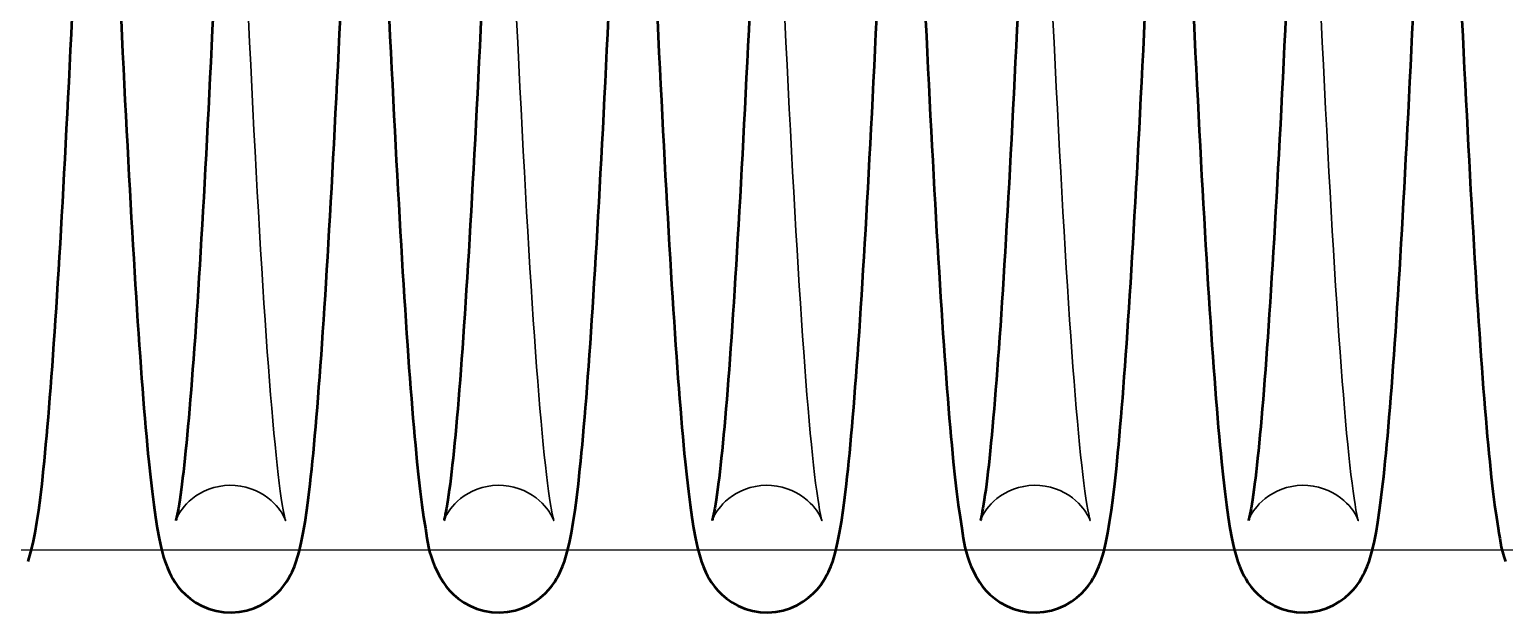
# Model space of a CAD drawing. Header units: millimetres. Extents: x 1448 to 104164, y -19509 to -89.
# Drawn here: x 83755.6 to 83850.7, y -3056.7 to -3019.1 of the extents above; entities that cross this region are included whole.
import ezdxf

# ---------------------------------------------------------------- set-up
doc = ezdxf.new("R2010")
doc.units = ezdxf.units.MM
doc.header["$LTSCALE"] = 60
doc.header["$MEASUREMENT"] = 0
doc.layers.get('0').update_dxf_attribs({"linetype": 'CONTINUOUS'})
doc.layers.add('가려진 것(ISO)', color=7, linetype='CONTINUOUS', lineweight=35)
doc.layers.add('가시적인 것(ISO)', color=7, linetype='CONTINUOUS', lineweight=50)

# ---------------------------------------------------------------- blocks, each defined once
blk = doc.blocks.new('토션스프링1')
at = {"layer": '가려진 것(ISO)', "flags": 128}
for points in [[(21463209.438, -50955507.244), (21463209.434, -50955507.229), (21463209.414, -50955507.177), (21463209.373, -50955507.083), (21463209.303, -50955506.94), (21463209.252, -50955506.847), (21463209.187, -50955506.739), (21463209.106, -50955506.617), (21463209.006, -50955506.478), (21463208.883, -50955506.326), (21463208.736, -50955506.163), (21463208.562, -50955505.994), (21463208.361, -50955505.822), (21463208.13, -50955505.652), (21463207.874, -50955505.491), (21463207.594, -50955505.344), (21463207.294, -50955505.217), (21463206.975, -50955505.114), (21463206.641, -50955505.035), (21463206.298, -50955504.985), (21463205.952, -50955504.965), (21463205.604, -50955504.976), (21463205.259, -50955505.017), (21463204.923, -50955505.086), (21463204.599, -50955505.182), (21463204.293, -50955505.303), (21463204.006, -50955505.445), (21463203.742, -50955505.602), (21463203.503, -50955505.768), (21463203.293, -50955505.94), (21463203.111, -50955506.111), (21463202.956, -50955506.277), (21463202.826, -50955506.432), (21463202.719, -50955506.572), (21463202.631, -50955506.699), (21463202.561, -50955506.811), (21463202.505, -50955506.91), (21463202.43, -50955507.065), (21463202.387, -50955507.166), (21463202.365, -50955507.224), (21463202.358, -50955507.244), (21463202.361, -50955507.234), (21463202.371, -50955507.197), (21463202.386, -50955507.137), (21463202.405, -50955507.056), (21463202.452, -50955506.837), (21463202.508, -50955506.547), (21463202.57, -50955506.195), (21463202.634, -50955505.788), (21463202.699, -50955505.333), (21463202.765, -50955504.827), (21463202.832, -50955504.272), (21463202.901, -50955503.671), (21463202.97, -50955503.023), (21463203.04, -50955502.331), (21463203.11, -50955501.596), (21463203.181, -50955500.819), (21463203.252, -50955500.001), (21463203.323, -50955499.144), (21463203.395, -50955498.25), (21463203.466, -50955497.319), (21463203.536, -50955496.353), (21463203.607, -50955495.347), (21463203.679, -50955494.304), (21463203.75, -50955493.225), (21463203.821, -50955492.111), (21463203.893, -50955490.962), (21463203.965, -50955489.781), (21463204.036, -50955488.569), (21463204.108, -50955487.327), (21463204.179, -50955486.056), (21463204.251, -50955484.757), (21463204.322, -50955483.432), (21463204.394, -50955482.082), (21463204.465, -50955480.705), (21463204.536, -50955479.3), (21463204.608, -50955477.869), (21463204.68, -50955476.413), (21463204.751, -50955474.934)], [(21463226.714, -50955507.244), (21463226.709, -50955507.229), (21463226.69, -50955507.177), (21463226.649, -50955507.083), (21463226.578, -50955506.94), (21463226.527, -50955506.847), (21463226.463, -50955506.739), (21463226.382, -50955506.616), (21463226.281, -50955506.478), (21463226.158, -50955506.325), (21463226.011, -50955506.162), (21463225.837, -50955505.993), (21463225.636, -50955505.821), (21463225.406, -50955505.652), (21463225.149, -50955505.491), (21463224.869, -50955505.344), (21463224.568, -50955505.217), (21463224.249, -50955505.113), (21463223.916, -50955505.035), (21463223.573, -50955504.985), (21463223.225, -50955504.965), (21463222.878, -50955504.976), (21463222.534, -50955505.017), (21463222.197, -50955505.087), (21463221.873, -50955505.183), (21463221.567, -50955505.304), (21463221.28, -50955505.445), (21463221.016, -50955505.603), (21463220.778, -50955505.77), (21463220.567, -50955505.941), (21463220.386, -50955506.112), (21463220.231, -50955506.278), (21463220.101, -50955506.433), (21463219.995, -50955506.574), (21463219.908, -50955506.702), (21463219.838, -50955506.815), (21463219.783, -50955506.913), (21463219.707, -50955507.065), (21463219.663, -50955507.166), (21463219.641, -50955507.223), (21463219.633, -50955507.244), (21463219.636, -50955507.234), (21463219.647, -50955507.197), (21463219.663, -50955507.136), (21463219.682, -50955507.055), (21463219.729, -50955506.836), (21463219.783, -50955506.549), (21463219.844, -50955506.199), (21463219.908, -50955505.792), (21463219.974, -50955505.333), (21463220.041, -50955504.828), (21463220.108, -50955504.275), (21463220.177, -50955503.674), (21463220.246, -50955503.027), (21463220.315, -50955502.336), (21463220.386, -50955501.601), (21463220.456, -50955500.825), (21463220.527, -50955500.007), (21463220.598, -50955499.15), (21463220.67, -50955498.254), (21463220.741, -50955497.322), (21463220.812, -50955496.353), (21463220.883, -50955495.35), (21463220.954, -50955494.31), (21463221.025, -50955493.232), (21463221.097, -50955492.119), (21463221.168, -50955490.971), (21463221.24, -50955489.79), (21463221.311, -50955488.577), (21463221.383, -50955487.333), (21463221.455, -50955486.061), (21463221.526, -50955484.76), (21463221.598, -50955483.433), (21463221.669, -50955482.08), (21463221.741, -50955480.703), (21463221.812, -50955479.301), (21463221.884, -50955477.873), (21463221.955, -50955476.418), (21463222.027, -50955474.94)], [(21463243.99, -50955507.244), (21463243.985, -50955507.229), (21463243.966, -50955507.177), (21463243.925, -50955507.083), (21463243.854, -50955506.94), (21463243.803, -50955506.847), (21463243.738, -50955506.739), (21463243.657, -50955506.617), (21463243.557, -50955506.478), (21463243.434, -50955506.326), (21463243.287, -50955506.163), (21463243.114, -50955505.994), (21463242.912, -50955505.822), (21463242.682, -50955505.652), (21463242.426, -50955505.491), (21463242.146, -50955505.344), (21463241.845, -50955505.217), (21463241.526, -50955505.114), (21463241.193, -50955505.035), (21463240.85, -50955504.985), (21463240.503, -50955504.965), (21463240.156, -50955504.976), (21463239.811, -50955505.017), (21463239.474, -50955505.086), (21463239.151, -50955505.182), (21463238.845, -50955505.303), (21463238.557, -50955505.445), (21463238.293, -50955505.602), (21463238.055, -50955505.768), (21463237.845, -50955505.94), (21463237.663, -50955506.111), (21463237.507, -50955506.277), (21463237.378, -50955506.432), (21463237.27, -50955506.572), (21463237.183, -50955506.699), (21463237.112, -50955506.811), (21463237.057, -50955506.91), (21463236.982, -50955507.065), (21463236.938, -50955507.166), (21463236.916, -50955507.224), (21463236.909, -50955507.244), (21463236.912, -50955507.234), (21463236.923, -50955507.197), (21463236.938, -50955507.137), (21463236.956, -50955507.056), (21463237.003, -50955506.837), (21463237.059, -50955506.547), (21463237.121, -50955506.195), (21463237.185, -50955505.788), (21463237.25, -50955505.333), (21463237.316, -50955504.827), (21463237.384, -50955504.272), (21463237.452, -50955503.671), (21463237.521, -50955503.023), (21463237.591, -50955502.331), (21463237.662, -50955501.596), (21463237.732, -50955500.819), (21463237.804, -50955500.001), (21463237.875, -50955499.144), (21463237.946, -50955498.25), (21463238.017, -50955497.319), (21463238.088, -50955496.353), (21463238.159, -50955495.347), (21463238.23, -50955494.304), (21463238.301, -50955493.225), (21463238.373, -50955492.111), (21463238.444, -50955490.962), (21463238.516, -50955489.781), (21463238.588, -50955488.569), (21463238.659, -50955487.327), (21463238.731, -50955486.056), (21463238.802, -50955484.757), (21463238.874, -50955483.432), (21463238.945, -50955482.082), (21463239.016, -50955480.705), (21463239.088, -50955479.3), (21463239.16, -50955477.869), (21463239.231, -50955476.413), (21463239.303, -50955474.934)], [(21463261.266, -50955507.244), (21463261.261, -50955507.229), (21463261.241, -50955507.177), (21463261.201, -50955507.083), (21463261.13, -50955506.94), (21463261.079, -50955506.847), (21463261.014, -50955506.739), (21463260.933, -50955506.616), (21463260.833, -50955506.478), (21463260.71, -50955506.325), (21463260.562, -50955506.162), (21463260.389, -50955505.993), (21463260.188, -50955505.821), (21463259.957, -50955505.652), (21463259.7, -50955505.491), (21463259.42, -50955505.344), (21463259.12, -50955505.217), (21463258.801, -50955505.113), (21463258.467, -50955505.035), (21463258.124, -50955504.985), (21463257.777, -50955504.965), (21463257.43, -50955504.976), (21463257.085, -50955505.017), (21463256.748, -50955505.087), (21463256.425, -50955505.183), (21463256.118, -50955505.304), (21463255.832, -50955505.445), (21463255.568, -50955505.603), (21463255.329, -50955505.77), (21463255.119, -50955505.941), (21463254.937, -50955506.112), (21463254.782, -50955506.278), (21463254.653, -50955506.433), (21463254.546, -50955506.574), (21463254.459, -50955506.702), (21463254.39, -50955506.815), (21463254.335, -50955506.913), (21463254.258, -50955507.065), (21463254.214, -50955507.166), (21463254.192, -50955507.223), (21463254.185, -50955507.244), (21463254.188, -50955507.234), (21463254.198, -50955507.197), (21463254.214, -50955507.136), (21463254.234, -50955507.055), (21463254.28, -50955506.836), (21463254.335, -50955506.549), (21463254.395, -50955506.199), (21463254.46, -50955505.792), (21463254.526, -50955505.333), (21463254.593, -50955504.828), (21463254.66, -50955504.275), (21463254.728, -50955503.674), (21463254.797, -50955503.027), (21463254.867, -50955502.336), (21463254.937, -50955501.601), (21463255.008, -50955500.825), (21463255.079, -50955500.007), (21463255.15, -50955499.15), (21463255.221, -50955498.254), (21463255.292, -50955497.322), (21463255.364, -50955496.353), (21463255.435, -50955495.35), (21463255.506, -50955494.31), (21463255.577, -50955493.232), (21463255.648, -50955492.119), (21463255.72, -50955490.971), (21463255.791, -50955489.79), (21463255.863, -50955488.577), (21463255.935, -50955487.333), (21463256.006, -50955486.061), (21463256.078, -50955484.76), (21463256.149, -50955483.433), (21463256.221, -50955482.08), (21463256.292, -50955480.703), (21463256.364, -50955479.301), (21463256.435, -50955477.873), (21463256.507, -50955476.418), (21463256.578, -50955474.94)], [(21463278.541, -50955507.244), (21463278.537, -50955507.229), (21463278.517, -50955507.177), (21463278.476, -50955507.083), (21463278.406, -50955506.94), (21463278.355, -50955506.847), (21463278.29, -50955506.739), (21463278.209, -50955506.617), (21463278.109, -50955506.478), (21463277.986, -50955506.326), (21463277.839, -50955506.163), (21463277.665, -50955505.994), (21463277.464, -50955505.822), (21463277.233, -50955505.652), (21463276.977, -50955505.491), (21463276.697, -50955505.344), (21463276.397, -50955505.217), (21463276.078, -50955505.114), (21463275.744, -50955505.035), (21463275.401, -50955504.985), (21463275.055, -50955504.965), (21463274.707, -50955504.976), (21463274.362, -50955505.017), (21463274.026, -50955505.086), (21463273.702, -50955505.182), (21463273.396, -50955505.303), (21463273.109, -50955505.445), (21463272.845, -50955505.602), (21463272.606, -50955505.768), (21463272.396, -50955505.94), (21463272.214, -50955506.111), (21463272.059, -50955506.277), (21463271.929, -50955506.432), (21463271.822, -50955506.572), (21463271.734, -50955506.699), (21463271.664, -50955506.811), (21463271.608, -50955506.91), (21463271.533, -50955507.065), (21463271.49, -50955507.166), (21463271.468, -50955507.224), (21463271.461, -50955507.244), (21463271.464, -50955507.234), (21463271.474, -50955507.197), (21463271.489, -50955507.137), (21463271.508, -50955507.056), (21463271.555, -50955506.837), (21463271.611, -50955506.547), (21463271.673, -50955506.195), (21463271.737, -50955505.788), (21463271.802, -50955505.333), (21463271.868, -50955504.827), (21463271.935, -50955504.272), (21463272.003, -50955503.671), (21463272.073, -50955503.023), (21463272.143, -50955502.331), (21463272.213, -50955501.596), (21463272.284, -50955500.819), (21463272.355, -50955500.001), (21463272.426, -50955499.144), (21463272.498, -50955498.25), (21463272.569, -50955497.319), (21463272.639, -50955496.353), (21463272.71, -50955495.347), (21463272.782, -50955494.304), (21463272.853, -50955493.225), (21463272.924, -50955492.111), (21463272.996, -50955490.962), (21463273.068, -50955489.781), (21463273.139, -50955488.569), (21463273.211, -50955487.327), (21463273.282, -50955486.056), (21463273.354, -50955484.757), (21463273.425, -50955483.432), (21463273.497, -50955482.082), (21463273.568, -50955480.705), (21463273.639, -50955479.3), (21463273.711, -50955477.869), (21463273.783, -50955476.413), (21463273.854, -50955474.934)]]:
    blk.add_lwpolyline(points, dxfattribs=at)
at = {"layer": '가시적인 것(ISO)', "flags": 128}
for points in [[(21463207.027, -50955474.561), (21463207.078, -50955475.618), (21463207.129, -50955476.662), (21463207.179, -50955477.695), (21463207.23, -50955478.715), (21463207.281, -50955479.722), (21463207.332, -50955480.716), (21463207.382, -50955481.695), (21463207.433, -50955482.662), (21463207.484, -50955483.616), (21463207.534, -50955484.558), (21463207.585, -50955485.486), (21463207.636, -50955486.401), (21463207.687, -50955487.302), (21463207.738, -50955488.187), (21463207.789, -50955489.058), (21463207.839, -50955489.913), (21463207.89, -50955490.752), (21463207.941, -50955491.575), (21463207.992, -50955492.38), (21463208.042, -50955493.168), (21463208.093, -50955493.939), (21463208.143, -50955494.69), (21463208.194, -50955495.423), (21463208.244, -50955496.137), (21463208.295, -50955496.834), (21463208.345, -50955497.512), (21463208.395, -50955498.172), (21463208.446, -50955498.813), (21463208.496, -50955499.434), (21463208.546, -50955500.037), (21463208.597, -50955500.619), (21463208.647, -50955501.181), (21463208.696, -50955501.721), (21463208.746, -50955502.241), (21463208.796, -50955502.739), (21463208.845, -50955503.214), (21463208.894, -50955503.667), (21463208.942, -50955504.097), (21463208.991, -50955504.505), (21463209.039, -50955504.89), (21463209.087, -50955505.251), (21463209.134, -50955505.587), (21463209.18, -50955505.898), (21463209.224, -50955506.18), (21463209.267, -50955506.435), (21463209.307, -50955506.66), (21463209.345, -50955506.854), (21463209.38, -50955507.014), (21463209.409, -50955507.137), (21463209.43, -50955507.216), (21463209.438, -50955507.244)], [(21463224.302, -50955474.557), (21463224.353, -50955475.613), (21463224.404, -50955476.659), (21463224.455, -50955477.692), (21463224.506, -50955478.714), (21463224.557, -50955479.722), (21463224.607, -50955480.718), (21463224.658, -50955481.699), (21463224.709, -50955482.666), (21463224.759, -50955483.619), (21463224.81, -50955484.559), (21463224.861, -50955485.486), (21463224.912, -50955486.4), (21463224.962, -50955487.3), (21463225.013, -50955488.185), (21463225.064, -50955489.055), (21463225.115, -50955489.91), (21463225.166, -50955490.749), (21463225.217, -50955491.572), (21463225.267, -50955492.378), (21463225.318, -50955493.166), (21463225.369, -50955493.937), (21463225.419, -50955494.69), (21463225.47, -50955495.425), (21463225.52, -50955496.14), (21463225.57, -50955496.836), (21463225.621, -50955497.513), (21463225.671, -50955498.172), (21463225.721, -50955498.813), (21463225.772, -50955499.434), (21463225.822, -50955500.036), (21463225.872, -50955500.618), (21463225.922, -50955501.18), (21463225.972, -50955501.72), (21463226.022, -50955502.24), (21463226.071, -50955502.738), (21463226.121, -50955503.214), (21463226.169, -50955503.667), (21463226.218, -50955504.098), (21463226.266, -50955504.505), (21463226.314, -50955504.889), (21463226.362, -50955505.25), (21463226.409, -50955505.587), (21463226.455, -50955505.897), (21463226.5, -50955506.181), (21463226.543, -50955506.435), (21463226.583, -50955506.66), (21463226.621, -50955506.854), (21463226.656, -50955507.014), (21463226.685, -50955507.137), (21463226.706, -50955507.216), (21463226.714, -50955507.244)], [(21463241.578, -50955474.561), (21463241.629, -50955475.618), (21463241.68, -50955476.662), (21463241.731, -50955477.695), (21463241.782, -50955478.715), (21463241.832, -50955479.722), (21463241.883, -50955480.716), (21463241.934, -50955481.695), (21463241.984, -50955482.662), (21463242.035, -50955483.616), (21463242.086, -50955484.558), (21463242.137, -50955485.486), (21463242.187, -50955486.401), (21463242.238, -50955487.302), (21463242.289, -50955488.187), (21463242.34, -50955489.058), (21463242.391, -50955489.913), (21463242.442, -50955490.752), (21463242.492, -50955491.575), (21463242.543, -50955492.38), (21463242.594, -50955493.168), (21463242.644, -50955493.939), (21463242.695, -50955494.69), (21463242.745, -50955495.423), (21463242.796, -50955496.137), (21463242.846, -50955496.834), (21463242.896, -50955497.512), (21463242.947, -50955498.172), (21463242.997, -50955498.813), (21463243.048, -50955499.434), (21463243.098, -50955500.037), (21463243.148, -50955500.619), (21463243.198, -50955501.181), (21463243.248, -50955501.721), (21463243.298, -50955502.241), (21463243.347, -50955502.739), (21463243.396, -50955503.214), (21463243.445, -50955503.667), (21463243.494, -50955504.097), (21463243.542, -50955504.505), (21463243.591, -50955504.89), (21463243.638, -50955505.251), (21463243.685, -50955505.587), (21463243.731, -50955505.898), (21463243.775, -50955506.18), (21463243.818, -50955506.435), (21463243.859, -50955506.66), (21463243.897, -50955506.854), (21463243.932, -50955507.014), (21463243.961, -50955507.137), (21463243.982, -50955507.216), (21463243.99, -50955507.244)], [(21463258.854, -50955474.557), (21463258.905, -50955475.613), (21463258.956, -50955476.659), (21463259.007, -50955477.692), (21463259.057, -50955478.714), (21463259.108, -50955479.722), (21463259.159, -50955480.718), (21463259.21, -50955481.699), (21463259.26, -50955482.666), (21463259.311, -50955483.619), (21463259.362, -50955484.559), (21463259.412, -50955485.486), (21463259.463, -50955486.4), (21463259.514, -50955487.3), (21463259.565, -50955488.185), (21463259.616, -50955489.055), (21463259.666, -50955489.91), (21463259.717, -50955490.749), (21463259.768, -50955491.572), (21463259.819, -50955492.378), (21463259.869, -50955493.166), (21463259.92, -50955493.937), (21463259.971, -50955494.69), (21463260.021, -50955495.425), (21463260.072, -50955496.14), (21463260.122, -50955496.836), (21463260.172, -50955497.513), (21463260.223, -50955498.172), (21463260.273, -50955498.813), (21463260.323, -50955499.434), (21463260.374, -50955500.036), (21463260.424, -50955500.618), (21463260.474, -50955501.18), (21463260.524, -50955501.72), (21463260.573, -50955502.24), (21463260.623, -50955502.738), (21463260.672, -50955503.214), (21463260.721, -50955503.667), (21463260.77, -50955504.098), (21463260.818, -50955504.505), (21463260.866, -50955504.889), (21463260.914, -50955505.25), (21463260.961, -50955505.587), (21463261.007, -50955505.897), (21463261.051, -50955506.181), (21463261.094, -50955506.435), (21463261.135, -50955506.66), (21463261.173, -50955506.854), (21463261.207, -50955507.014), (21463261.236, -50955507.137), (21463261.257, -50955507.216), (21463261.266, -50955507.244)], [(21463276.13, -50955474.561), (21463276.181, -50955475.618), (21463276.231, -50955476.662), (21463276.282, -50955477.695), (21463276.333, -50955478.715), (21463276.384, -50955479.722), (21463276.435, -50955480.716), (21463276.485, -50955481.695), (21463276.536, -50955482.662), (21463276.587, -50955483.616), (21463276.637, -50955484.558), (21463276.688, -50955485.486), (21463276.739, -50955486.401), (21463276.79, -50955487.302), (21463276.841, -50955488.187), (21463276.892, -50955489.058), (21463276.942, -50955489.913), (21463276.993, -50955490.752), (21463277.044, -50955491.575), (21463277.095, -50955492.38), (21463277.145, -50955493.168), (21463277.196, -50955493.939), (21463277.246, -50955494.69), (21463277.297, -50955495.423), (21463277.347, -50955496.137), (21463277.398, -50955496.834), (21463277.448, -50955497.512), (21463277.498, -50955498.172), (21463277.549, -50955498.813), (21463277.599, -50955499.434), (21463277.649, -50955500.037), (21463277.7, -50955500.619), (21463277.75, -50955501.181), (21463277.799, -50955501.721), (21463277.849, -50955502.241), (21463277.899, -50955502.739), (21463277.948, -50955503.214), (21463277.997, -50955503.667), (21463278.045, -50955504.097), (21463278.094, -50955504.505), (21463278.142, -50955504.89), (21463278.19, -50955505.251), (21463278.237, -50955505.587), (21463278.283, -50955505.898), (21463278.327, -50955506.18), (21463278.37, -50955506.435), (21463278.41, -50955506.66), (21463278.448, -50955506.854), (21463278.483, -50955507.014), (21463278.512, -50955507.137), (21463278.533, -50955507.216), (21463278.541, -50955507.244)], [(21463195.684, -50955474.963), (21463195.633, -50955476.02), (21463195.582, -50955477.066), (21463195.531, -50955478.101), (21463195.48, -50955479.125), (21463195.429, -50955480.135), (21463195.378, -50955481.133), (21463195.327, -50955482.117), (21463195.276, -50955483.087), (21463195.226, -50955484.043), (21463195.175, -50955484.985), (21463195.124, -50955485.914), (21463195.073, -50955486.83), (21463195.022, -50955487.732), (21463194.971, -50955488.621), (21463194.92, -50955489.495), (21463194.869, -50955490.354), (21463194.818, -50955491.198), (21463194.767, -50955492.027), (21463194.716, -50955492.84), (21463194.665, -50955493.637), (21463194.614, -50955494.417), (21463194.562, -50955495.18), (21463194.511, -50955495.925), (21463194.46, -50955496.653), (21463194.409, -50955497.363), (21463194.358, -50955498.054), (21463194.307, -50955498.726), (21463194.256, -50955499.38), (21463194.205, -50955500.015), (21463194.154, -50955500.632), (21463194.103, -50955501.231), (21463194.052, -50955501.812), (21463194, -50955502.375), (21463193.949, -50955502.92), (21463193.897, -50955503.446), (21463193.792, -50955504.446), (21463193.686, -50955505.374), (21463193.577, -50955506.232), (21463193.466, -50955507.018), (21463193.352, -50955507.733), (21463193.3, -50955508.059), (21463193.253, -50955508.367), (21463193.147, -50955508.956), (21463193.078, -50955509.251), (21463192.991, -50955509.554), (21463192.879, -50955509.874)], [(21463212.96, -50955474.962), (21463212.909, -50955476.019), (21463212.858, -50955477.065), (21463212.807, -50955478.1), (21463212.756, -50955479.124), (21463212.705, -50955480.136), (21463212.654, -50955481.134), (21463212.603, -50955482.12), (21463212.552, -50955483.092), (21463212.501, -50955484.049), (21463212.45, -50955484.992), (21463212.4, -50955485.92), (21463212.349, -50955486.835), (21463212.298, -50955487.736), (21463212.247, -50955488.623), (21463212.196, -50955489.496), (21463212.145, -50955490.355), (21463212.094, -50955491.198), (21463212.043, -50955492.027), (21463211.992, -50955492.839), (21463211.941, -50955493.636), (21463211.889, -50955494.416), (21463211.838, -50955495.179), (21463211.787, -50955495.925), (21463211.736, -50955496.654), (21463211.684, -50955497.364), (21463211.633, -50955498.057), (21463211.582, -50955498.731), (21463211.531, -50955499.385), (21463211.48, -50955500.021), (21463211.429, -50955500.638), (21463211.378, -50955501.236), (21463211.327, -50955501.815), (21463211.276, -50955502.377), (21463211.225, -50955502.92), (21463211.174, -50955503.445), (21463211.07, -50955504.441), (21463210.964, -50955505.366), (21463210.856, -50955506.223), (21463210.743, -50955507.011), (21463210.627, -50955507.733), (21463210.506, -50955508.389), (21463210.374, -50955508.999), (21463210.213, -50955509.597), (21463210.116, -50955509.904), (21463209.998, -50955510.23), (21463209.838, -50955510.591), (21463209.735, -50955510.79), (21463209.614, -50955511.002), (21463209.468, -50955511.232), (21463209.29, -50955511.478), (21463209.075, -50955511.735), (21463208.815, -50955512.001), (21463208.508, -50955512.264), (21463208.152, -50955512.513), (21463207.749, -50955512.736), (21463207.307, -50955512.921), (21463206.836, -50955513.059), (21463206.344, -50955513.14), (21463205.841, -50955513.163), (21463205.34, -50955513.127), (21463204.852, -50955513.032), (21463204.385, -50955512.883), (21463203.952, -50955512.689), (21463203.561, -50955512.46), (21463203.216, -50955512.205), (21463202.918, -50955511.94), (21463202.668, -50955511.676), (21463202.462, -50955511.42), (21463202.292, -50955511.178), (21463202.153, -50955510.952), (21463202.037, -50955510.743), (21463201.94, -50955510.548), (21463201.788, -50955510.193), (21463201.668, -50955509.868), (21463201.487, -50955509.263), (21463201.347, -50955508.666), (21463201.219, -50955508.026), (21463201.1, -50955507.331), (21463200.987, -50955506.578), (21463200.88, -50955505.761), (21463200.776, -50955504.877), (21463200.724, -50955504.408), (21463200.673, -50955503.921), (21463200.622, -50955503.414), (21463200.57, -50955502.888), (21463200.518, -50955502.341), (21463200.466, -50955501.774), (21463200.415, -50955501.188), (21463200.363, -50955500.582), (21463200.311, -50955499.957), (21463200.26, -50955499.313), (21463200.208, -50955498.65), (21463200.157, -50955497.969), (21463200.105, -50955497.271), (21463200.054, -50955496.555), (21463200.002, -50955495.821), (21463199.951, -50955495.071), (21463199.899, -50955494.304), (21463199.848, -50955493.521), (21463199.797, -50955492.722), (21463199.746, -50955491.908), (21463199.695, -50955491.078), (21463199.644, -50955490.233), (21463199.593, -50955489.373), (21463199.542, -50955488.499), (21463199.491, -50955487.611), (21463199.44, -50955486.71), (21463199.389, -50955485.793), (21463199.339, -50955484.86), (21463199.288, -50955483.913), (21463199.237, -50955482.952), (21463199.186, -50955481.976), (21463199.135, -50955480.988), (21463199.084, -50955479.986), (21463199.033, -50955478.972), (21463198.982, -50955477.947), (21463198.931, -50955476.91), (21463198.88, -50955475.862), (21463198.829, -50955474.804)], [(21463230.235, -50955474.963), (21463230.184, -50955476.02), (21463230.133, -50955477.066), (21463230.082, -50955478.101), (21463230.031, -50955479.125), (21463229.98, -50955480.135), (21463229.93, -50955481.133), (21463229.879, -50955482.117), (21463229.828, -50955483.087), (21463229.777, -50955484.043), (21463229.726, -50955484.985), (21463229.676, -50955485.914), (21463229.625, -50955486.83), (21463229.574, -50955487.732), (21463229.523, -50955488.621), (21463229.472, -50955489.495), (21463229.421, -50955490.354), (21463229.37, -50955491.198), (21463229.319, -50955492.027), (21463229.267, -50955492.84), (21463229.216, -50955493.637), (21463229.165, -50955494.417), (21463229.114, -50955495.18), (21463229.063, -50955495.925), (21463229.012, -50955496.653), (21463228.96, -50955497.363), (21463228.909, -50955498.054), (21463228.858, -50955498.726), (21463228.807, -50955499.38), (21463228.756, -50955500.015), (21463228.705, -50955500.632), (21463228.654, -50955501.231), (21463228.603, -50955501.812), (21463228.552, -50955502.375), (21463228.5, -50955502.92), (21463228.448, -50955503.446), (21463228.344, -50955504.446), (21463228.237, -50955505.374), (21463228.129, -50955506.232), (21463228.017, -50955507.018), (21463227.903, -50955507.733), (21463227.852, -50955508.059), (21463227.804, -50955508.367), (21463227.699, -50955508.956), (21463227.63, -50955509.251), (21463227.542, -50955509.554), (21463227.431, -50955509.874), (21463227.29, -50955510.216), (21463227.113, -50955510.588), (21463227.01, -50955510.788), (21463226.89, -50955511.002), (21463226.744, -50955511.234), (21463226.566, -50955511.479), (21463226.35, -50955511.736), (21463226.091, -50955512.001), (21463225.783, -50955512.264), (21463225.428, -50955512.513), (21463225.025, -50955512.736), (21463224.583, -50955512.921), (21463224.112, -50955513.059), (21463223.62, -50955513.14), (21463223.117, -50955513.163), (21463222.615, -50955513.127), (21463222.128, -50955513.032), (21463221.662, -50955512.883), (21463221.228, -50955512.689), (21463220.837, -50955512.46), (21463220.492, -50955512.206), (21463220.194, -50955511.94), (21463219.944, -50955511.675), (21463219.738, -50955511.42), (21463219.568, -50955511.178), (21463219.429, -50955510.952), (21463219.313, -50955510.743), (21463219.216, -50955510.548), (21463219.064, -50955510.193), (21463218.945, -50955509.869), (21463218.762, -50955509.262), (21463218.623, -50955508.665), (21463218.497, -50955508.03), (21463218.377, -50955507.335), (21463218.264, -50955506.578), (21463218.155, -50955505.757), (21463218.05, -50955504.868), (21463217.946, -50955503.91), (21463217.895, -50955503.403), (21463217.844, -50955502.878), (21463217.793, -50955502.334), (21463217.742, -50955501.77), (21463217.69, -50955501.187), (21463217.639, -50955500.584), (21463217.587, -50955499.962), (21463217.536, -50955499.32), (21463217.484, -50955498.659), (21463217.433, -50955497.979), (21463217.382, -50955497.281), (21463217.33, -50955496.566), (21463217.279, -50955495.833), (21463217.227, -50955495.082), (21463217.176, -50955494.315), (21463217.125, -50955493.531), (21463217.073, -50955492.731), (21463217.022, -50955491.915), (21463216.971, -50955491.084), (21463216.92, -50955490.237), (21463216.869, -50955489.376), (21463216.818, -50955488.501), (21463216.767, -50955487.611), (21463216.716, -50955486.708), (21463216.665, -50955485.791), (21463216.614, -50955484.861), (21463216.564, -50955483.917), (21463216.513, -50955482.957), (21463216.462, -50955481.984), (21463216.411, -50955480.996), (21463216.36, -50955479.996), (21463216.309, -50955478.982), (21463216.258, -50955477.957), (21463216.207, -50955476.92), (21463216.156, -50955475.872), (21463216.105, -50955474.813)], [(21463247.511, -50955474.962), (21463247.46, -50955476.019), (21463247.409, -50955477.065), (21463247.358, -50955478.1), (21463247.307, -50955479.124), (21463247.256, -50955480.136), (21463247.205, -50955481.134), (21463247.154, -50955482.12), (21463247.103, -50955483.092), (21463247.053, -50955484.049), (21463247.002, -50955484.992), (21463246.951, -50955485.92), (21463246.9, -50955486.835), (21463246.849, -50955487.736), (21463246.798, -50955488.623), (21463246.748, -50955489.496), (21463246.697, -50955490.355), (21463246.645, -50955491.198), (21463246.594, -50955492.027), (21463246.543, -50955492.839), (21463246.492, -50955493.636), (21463246.441, -50955494.416), (21463246.39, -50955495.179), (21463246.338, -50955495.925), (21463246.287, -50955496.654), (21463246.236, -50955497.364), (21463246.185, -50955498.057), (21463246.134, -50955498.731), (21463246.082, -50955499.385), (21463246.031, -50955500.021), (21463245.98, -50955500.638), (21463245.929, -50955501.236), (21463245.879, -50955501.815), (21463245.828, -50955502.377), (21463245.777, -50955502.92), (21463245.725, -50955503.445), (21463245.621, -50955504.441), (21463245.516, -50955505.366), (21463245.407, -50955506.223), (21463245.295, -50955507.011), (21463245.179, -50955507.733), (21463245.058, -50955508.389), (21463244.926, -50955508.999), (21463244.764, -50955509.597), (21463244.668, -50955509.904), (21463244.55, -50955510.23), (21463244.389, -50955510.591), (21463244.286, -50955510.79), (21463244.165, -50955511.002), (21463244.019, -50955511.232), (21463243.842, -50955511.478), (21463243.626, -50955511.735), (21463243.367, -50955512.001), (21463243.059, -50955512.264), (21463242.703, -50955512.513), (21463242.3, -50955512.736), (21463241.859, -50955512.921), (21463241.388, -50955513.059), (21463240.895, -50955513.14), (21463240.392, -50955513.163), (21463239.891, -50955513.127), (21463239.403, -50955513.032), (21463238.937, -50955512.883), (21463238.504, -50955512.689), (21463238.113, -50955512.46), (21463237.767, -50955512.205), (21463237.469, -50955511.94), (21463237.22, -50955511.676), (21463237.014, -50955511.42), (21463236.844, -50955511.178), (21463236.705, -50955510.952), (21463236.589, -50955510.743), (21463236.492, -50955510.548), (21463236.34, -50955510.193), (21463236.22, -50955509.868), (21463236.039, -50955509.263), (21463235.899, -50955508.666), (21463235.771, -50955508.026), (21463235.651, -50955507.331), (21463235.539, -50955506.578), (21463235.431, -50955505.761), (21463235.327, -50955504.877), (21463235.276, -50955504.408), (21463235.224, -50955503.921), (21463235.173, -50955503.414), (21463235.122, -50955502.888), (21463235.07, -50955502.341), (21463235.018, -50955501.774), (21463234.966, -50955501.188), (21463234.915, -50955500.582), (21463234.863, -50955499.957), (21463234.811, -50955499.313), (21463234.76, -50955498.65), (21463234.708, -50955497.969), (21463234.657, -50955497.271), (21463234.605, -50955496.555), (21463234.554, -50955495.821), (21463234.502, -50955495.071), (21463234.451, -50955494.304), (21463234.4, -50955493.521), (21463234.348, -50955492.722), (21463234.297, -50955491.908), (21463234.246, -50955491.078), (21463234.195, -50955490.233), (21463234.144, -50955489.373), (21463234.093, -50955488.499), (21463234.043, -50955487.611), (21463233.992, -50955486.71), (21463233.941, -50955485.793), (21463233.89, -50955484.86), (21463233.839, -50955483.913), (21463233.788, -50955482.952), (21463233.737, -50955481.976), (21463233.686, -50955480.988), (21463233.635, -50955479.986), (21463233.584, -50955478.972), (21463233.533, -50955477.947), (21463233.482, -50955476.91), (21463233.431, -50955475.862), (21463233.38, -50955474.804)], [(21463264.787, -50955474.963), (21463264.736, -50955476.02), (21463264.685, -50955477.066), (21463264.634, -50955478.101), (21463264.583, -50955479.125), (21463264.532, -50955480.135), (21463264.481, -50955481.133), (21463264.43, -50955482.117), (21463264.379, -50955483.087), (21463264.329, -50955484.043), (21463264.278, -50955484.985), (21463264.227, -50955485.914), (21463264.176, -50955486.83), (21463264.125, -50955487.732), (21463264.074, -50955488.621), (21463264.023, -50955489.495), (21463263.972, -50955490.354), (21463263.921, -50955491.198), (21463263.87, -50955492.027), (21463263.819, -50955492.84), (21463263.768, -50955493.637), (21463263.717, -50955494.417), (21463263.665, -50955495.18), (21463263.614, -50955495.925), (21463263.563, -50955496.653), (21463263.512, -50955497.363), (21463263.461, -50955498.054), (21463263.41, -50955498.726), (21463263.359, -50955499.38), (21463263.308, -50955500.015), (21463263.257, -50955500.632), (21463263.206, -50955501.231), (21463263.155, -50955501.812), (21463263.103, -50955502.375), (21463263.052, -50955502.92), (21463263, -50955503.446), (21463262.895, -50955504.446), (21463262.789, -50955505.374), (21463262.68, -50955506.232), (21463262.569, -50955507.018), (21463262.455, -50955507.733), (21463262.403, -50955508.059), (21463262.356, -50955508.367), (21463262.25, -50955508.956), (21463262.181, -50955509.251), (21463262.094, -50955509.554), (21463261.982, -50955509.874), (21463261.841, -50955510.216), (21463261.665, -50955510.588), (21463261.562, -50955510.788), (21463261.442, -50955511.002), (21463261.296, -50955511.234), (21463261.118, -50955511.479), (21463260.902, -50955511.736), (21463260.642, -50955512.001), (21463260.334, -50955512.264), (21463259.979, -50955512.513), (21463259.577, -50955512.736), (21463259.134, -50955512.921), (21463258.663, -50955513.059), (21463258.171, -50955513.14), (21463257.668, -50955513.163), (21463257.166, -50955513.127), (21463256.679, -50955513.032), (21463256.213, -50955512.883), (21463255.779, -50955512.689), (21463255.388, -50955512.46), (21463255.043, -50955512.206), (21463254.745, -50955511.94), (21463254.495, -50955511.675), (21463254.289, -50955511.42), (21463254.12, -50955511.178), (21463253.98, -50955510.952), (21463253.865, -50955510.743), (21463253.768, -50955510.548), (21463253.615, -50955510.193), (21463253.496, -50955509.869), (21463253.313, -50955509.262), (21463253.174, -50955508.665), (21463253.048, -50955508.03), (21463252.929, -50955507.335), (21463252.815, -50955506.578), (21463252.707, -50955505.757), (21463252.601, -50955504.868), (21463252.498, -50955503.91), (21463252.447, -50955503.403), (21463252.396, -50955502.878), (21463252.345, -50955502.334), (21463252.293, -50955501.77), (21463252.242, -50955501.187), (21463252.19, -50955500.584), (21463252.139, -50955499.962), (21463252.087, -50955499.32), (21463252.036, -50955498.659), (21463251.984, -50955497.979), (21463251.933, -50955497.281), (21463251.882, -50955496.566), (21463251.83, -50955495.833), (21463251.779, -50955495.082), (21463251.727, -50955494.315), (21463251.676, -50955493.531), (21463251.625, -50955492.731), (21463251.574, -50955491.915), (21463251.522, -50955491.084), (21463251.471, -50955490.237), (21463251.42, -50955489.376), (21463251.369, -50955488.501), (21463251.318, -50955487.611), (21463251.267, -50955486.708), (21463251.217, -50955485.791), (21463251.166, -50955484.861), (21463251.115, -50955483.917), (21463251.064, -50955482.957), (21463251.013, -50955481.984), (21463250.963, -50955480.996), (21463250.912, -50955479.996), (21463250.861, -50955478.982), (21463250.81, -50955477.957), (21463250.759, -50955476.92), (21463250.708, -50955475.872), (21463250.657, -50955474.813)], [(21463282.063, -50955474.962), (21463282.012, -50955476.019), (21463281.961, -50955477.065), (21463281.91, -50955478.1), (21463281.859, -50955479.124), (21463281.808, -50955480.136), (21463281.757, -50955481.134), (21463281.706, -50955482.12), (21463281.655, -50955483.092), (21463281.604, -50955484.049), (21463281.553, -50955484.992), (21463281.503, -50955485.92), (21463281.452, -50955486.835), (21463281.401, -50955487.736), (21463281.35, -50955488.623), (21463281.299, -50955489.496), (21463281.248, -50955490.355), (21463281.197, -50955491.198), (21463281.146, -50955492.027), (21463281.095, -50955492.839), (21463281.044, -50955493.636), (21463280.992, -50955494.416), (21463280.941, -50955495.179), (21463280.89, -50955495.925), (21463280.839, -50955496.654), (21463280.787, -50955497.364), (21463280.736, -50955498.057), (21463280.685, -50955498.731), (21463280.634, -50955499.385), (21463280.583, -50955500.021), (21463280.532, -50955500.638), (21463280.481, -50955501.236), (21463280.43, -50955501.815), (21463280.379, -50955502.377), (21463280.328, -50955502.92), (21463280.277, -50955503.445), (21463280.173, -50955504.441), (21463280.067, -50955505.366), (21463279.959, -50955506.223), (21463279.846, -50955507.011), (21463279.73, -50955507.733), (21463279.609, -50955508.389), (21463279.477, -50955508.999), (21463279.316, -50955509.597), (21463279.219, -50955509.904), (21463279.101, -50955510.23), (21463278.941, -50955510.591), (21463278.838, -50955510.79), (21463278.717, -50955511.002), (21463278.571, -50955511.232), (21463278.393, -50955511.478), (21463278.178, -50955511.735), (21463277.918, -50955512.001), (21463277.611, -50955512.264), (21463277.255, -50955512.513), (21463276.852, -50955512.736), (21463276.41, -50955512.921), (21463275.939, -50955513.059), (21463275.447, -50955513.14), (21463274.944, -50955513.163), (21463274.443, -50955513.127), (21463273.955, -50955513.032), (21463273.488, -50955512.883), (21463273.055, -50955512.689), (21463272.664, -50955512.46), (21463272.319, -50955512.205), (21463272.021, -50955511.94), (21463271.771, -50955511.676), (21463271.565, -50955511.42), (21463271.395, -50955511.178), (21463271.256, -50955510.952), (21463271.14, -50955510.743), (21463271.043, -50955510.548), (21463270.891, -50955510.193), (21463270.771, -50955509.868), (21463270.59, -50955509.263), (21463270.45, -50955508.666), (21463270.322, -50955508.026), (21463270.203, -50955507.331), (21463270.09, -50955506.578), (21463269.983, -50955505.761), (21463269.879, -50955504.877), (21463269.827, -50955504.408), (21463269.776, -50955503.921), (21463269.725, -50955503.414), (21463269.673, -50955502.888), (21463269.621, -50955502.341), (21463269.569, -50955501.774), (21463269.518, -50955501.188), (21463269.466, -50955500.582), (21463269.414, -50955499.957), (21463269.363, -50955499.313), (21463269.311, -50955498.65), (21463269.26, -50955497.969), (21463269.208, -50955497.271), (21463269.157, -50955496.555), (21463269.105, -50955495.821), (21463269.054, -50955495.071), (21463269.002, -50955494.304), (21463268.951, -50955493.521), (21463268.9, -50955492.722), (21463268.849, -50955491.908), (21463268.798, -50955491.078), (21463268.747, -50955490.233), (21463268.696, -50955489.373), (21463268.645, -50955488.499), (21463268.594, -50955487.611), (21463268.543, -50955486.71), (21463268.492, -50955485.793), (21463268.442, -50955484.86), (21463268.391, -50955483.913), (21463268.34, -50955482.952), (21463268.289, -50955481.976), (21463268.238, -50955480.988), (21463268.187, -50955479.986), (21463268.136, -50955478.972), (21463268.085, -50955477.947), (21463268.034, -50955476.91), (21463267.983, -50955475.862), (21463267.932, -50955474.804)], [(21463288.048, -50955509.869), (21463287.865, -50955509.262), (21463287.726, -50955508.665), (21463287.6, -50955508.03), (21463287.48, -50955507.335), (21463287.367, -50955506.578), (21463287.258, -50955505.757), (21463287.153, -50955504.868), (21463287.049, -50955503.91), (21463286.998, -50955503.403), (21463286.947, -50955502.878), (21463286.896, -50955502.334), (21463286.845, -50955501.77), (21463286.793, -50955501.187), (21463286.742, -50955500.584), (21463286.69, -50955499.962), (21463286.639, -50955499.32), (21463286.587, -50955498.659), (21463286.536, -50955497.979), (21463286.485, -50955497.281), (21463286.433, -50955496.566), (21463286.382, -50955495.833), (21463286.33, -50955495.082), (21463286.279, -50955494.315), (21463286.228, -50955493.531), (21463286.176, -50955492.731), (21463286.125, -50955491.915), (21463286.074, -50955491.084), (21463286.023, -50955490.237), (21463285.972, -50955489.376), (21463285.921, -50955488.501), (21463285.87, -50955487.611), (21463285.819, -50955486.708), (21463285.768, -50955485.791), (21463285.717, -50955484.861), (21463285.667, -50955483.917), (21463285.616, -50955482.957), (21463285.565, -50955481.984), (21463285.514, -50955480.996), (21463285.463, -50955479.996), (21463285.412, -50955478.982), (21463285.361, -50955477.957), (21463285.31, -50955476.92), (21463285.259, -50955475.872), (21463285.208, -50955474.813)]]:
    blk.add_lwpolyline(points, dxfattribs=at)
blk = doc.blocks.new('토션스프링12345')
blk.add_blockref('토션스프링1', (1400.606, -3974.283))

msp = doc.modelspace()

# ---------------------------------------------------------------- linework, layer by layer
at = {"color": 3}
msp.add_line((85582.442, -3052.641), (79782.442, -3052.641), dxfattribs=at)

# ---------------------------------------------------------------- block references
at = {"xscale": -1}
msp.add_blockref('토션스프링12345', (21548444.213, 50956430.79), dxfattribs=at)

doc.saveas('drawing.dxf')
